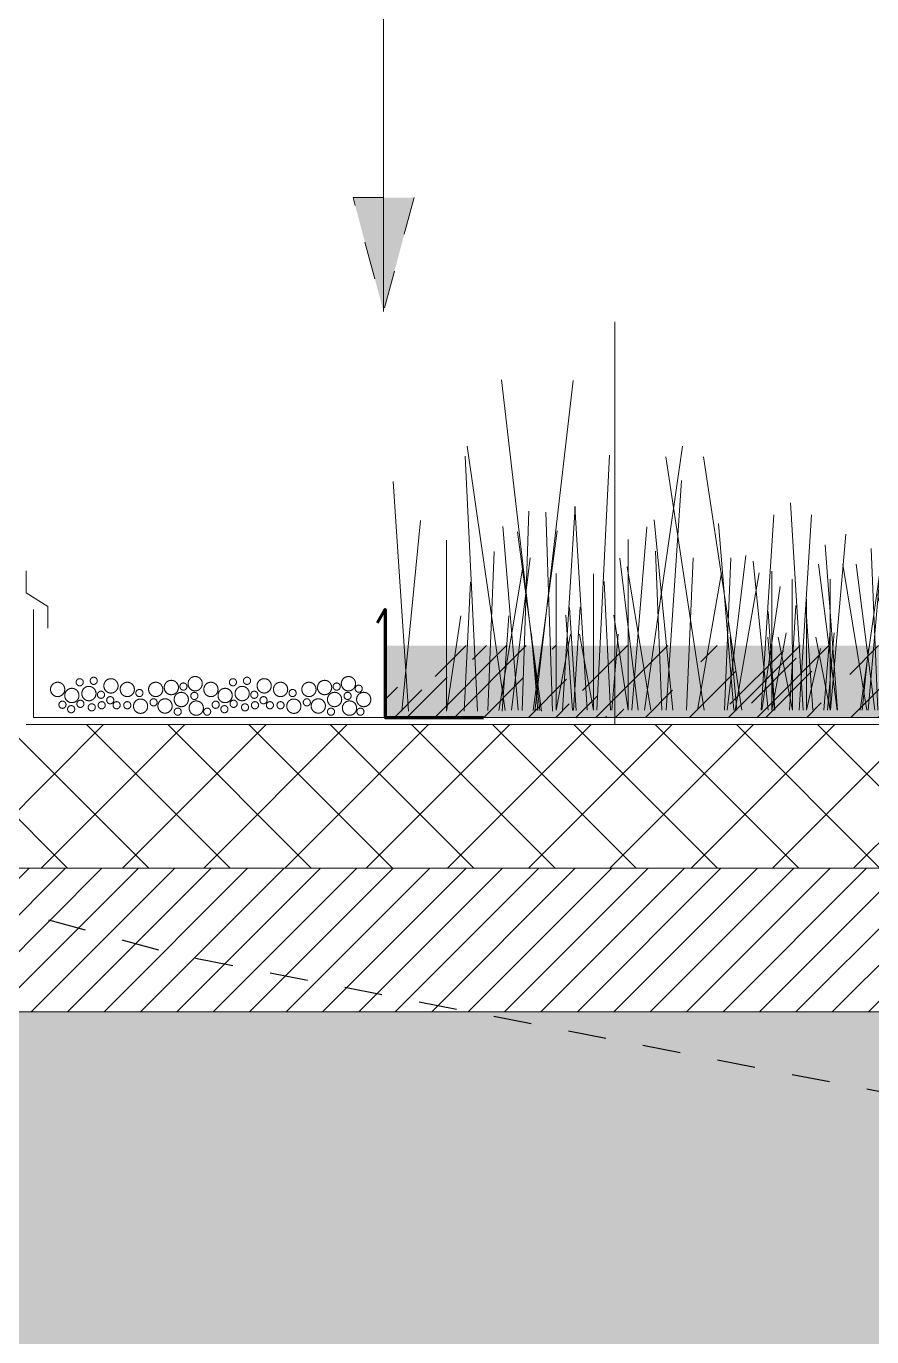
# Model space of a CAD drawing. Header units: centimetres. Extents: x -6341 to 23117, y -10090 to 8065.
# Drawn here: x 7638.5 to 7756.3, y -6057.7 to -5875.2 of the extents above; entities that cross this region are included whole.
import ezdxf

# ---------------------------------------------------------------- set-up
doc = ezdxf.new("R2010")
doc.units = ezdxf.units.CM
doc.header["$LTSCALE"] = 12.7
doc.linetypes.add('VW-01', pattern=[0.83312, 0.41656, -0.41656])
doc.layers.add('B Général', color=7, linetype='Continuous', lineweight=5)

# ---------------------------------------------------------------- blocks, each defined once
blk = doc.blocks.new('Groupe-509-1')
at = {"layer": 'B Général', "lineweight": 5}
for p, q in [((7724.59, -5970.43), (7729.91, -5933.66)), ((7716.62, -5970.43), (7714.88, -5942.07)), ((7706.98, -5970.42), (7704.86, -5944.87)), ((7727.02, -5970.43), (7726.11, -5948.31)), ((7706.07, -5970.42), (7708.65, -5949.24)), ((7712.29, -5970.43), (7712.29, -5951.42)), ((7725.5, -5970.43), (7722.16, -5950.49)), ((7714.72, -5970.43), (7715.63, -5956.09)), ((7712.29, -5970.43), (7714.27, -5959.83)), ((7720.04, -5970.43), (7720.95, -5959.83))]:
    blk.add_line(p, q, dxfattribs=at)
blk = doc.blocks.new('Groupe-510-1')
at = {"layer": 'B Général', "lineweight": 5}
for p, q in [((7709.33, -5970.58), (7714.64, -5924.54)), ((7701.36, -5970.58), (7699.61, -5935.07)), ((7691.71, -5970.58), (7689.59, -5938.58)), ((7711.76, -5970.58), (7710.85, -5942.88)), ((7690.8, -5970.58), (7693.39, -5944.04)), ((7710.24, -5970.58), (7706.9, -5945.61)), ((7697.03, -5970.58), (7697.03, -5946.78)), ((7699.46, -5970.58), (7700.37, -5952.63)), ((7697.03, -5970.58), (7699, -5957.31)), ((7704.77, -5970.58), (7705.68, -5957.31))]:
    blk.add_line(p, q, dxfattribs=at)
blk = doc.blocks.new('Groupe-511-1')
at = {"layer": 'B Général'}
for name in ['Groupe-510-1', 'Groupe-509-1']:
    blk.add_blockref(name, (0, 0), dxfattribs=at)
blk = doc.blocks.new('Groupe-512-1')
at = {"layer": 'B Général', "lineweight": 5}
for p, q in [((7759.45, -5970.44), (7764.77, -5940.57)), ((7751.48, -5970.44), (7749.74, -5947.4)), ((7741.84, -5970.43), (7739.72, -5949.67)), ((7740.93, -5970.43), (7743.51, -5953.22)), ((7761.88, -5970.44), (7760.97, -5952.46)), ((7747.16, -5970.43), (7747.16, -5954.99)), ((7760.37, -5970.44), (7757.03, -5954.24)), ((7749.59, -5970.44), (7750.5, -5958.79)), ((7747.16, -5970.43), (7749.13, -5961.83)), ((7754.9, -5970.44), (7755.81, -5961.83))]:
    blk.add_line(p, q, dxfattribs=at)
blk = doc.blocks.new('Groupe-513-1')
at = {"layer": 'B Général', "lineweight": 5}
for p, q in [((7754.65, -5970.44), (7759.96, -5933.03)), ((7746.68, -5970.43), (7744.93, -5941.59)), ((7737.03, -5970.43), (7734.91, -5944.44)), ((7757.08, -5970.44), (7756.17, -5947.93)), ((7736.12, -5970.43), (7738.71, -5948.88)), ((7755.56, -5970.44), (7752.22, -5950.15)), ((7742.35, -5970.43), (7742.35, -5951.1)), ((7744.78, -5970.43), (7745.69, -5955.85)), ((7742.35, -5970.43), (7744.32, -5959.66)), ((7750.09, -5970.44), (7751, -5959.66))]:
    blk.add_line(p, q, dxfattribs=at)
blk = doc.blocks.new('Groupe-514-1')
at = {"layer": 'B Général'}
for name in ['Groupe-513-1', 'Groupe-512-1']:
    blk.add_blockref(name, (0, 0), dxfattribs=at)
blk = doc.blocks.new('Groupe-515-1')
at = {"layer": 'B Général'}
for name in ['Groupe-511-1', 'Groupe-514-1']:
    blk.add_blockref(name, (0, 0), dxfattribs=at)
blk = doc.blocks.new('Groupe-516-1')
at = {"layer": 'B Général'}
blk.add_blockref('Groupe-515-1', (0, 0), dxfattribs=at)
blk = doc.blocks.new('Groupe-517-1')
at = {"layer": 'B Général', "lineweight": 5}
for p, q in [((7705.2, -5970.46), (7699.89, -5933.69)), ((7713.17, -5970.46), (7714.92, -5942.1)), ((7722.82, -5970.45), (7724.94, -5944.9)), ((7702.77, -5970.46), (7703.68, -5948.33)), ((7723.73, -5970.45), (7721.14, -5949.26)), ((7704.29, -5970.46), (7707.63, -5950.51)), ((7717.5, -5970.45), (7717.5, -5951.45)), ((7715.07, -5970.46), (7714.16, -5956.12)), ((7709.76, -5970.46), (7708.85, -5959.86)), ((7717.5, -5970.45), (7715.53, -5959.86))]:
    blk.add_line(p, q, dxfattribs=at)
blk = doc.blocks.new('Groupe-518-1')
at = {"layer": 'B Général', "lineweight": 5}
for p, q in [((7710.01, -5970.46), (7704.69, -5924.42)), ((7717.98, -5970.45), (7719.72, -5934.95)), ((7727.62, -5970.45), (7729.75, -5938.45)), ((7707.58, -5970.46), (7708.49, -5942.75)), ((7728.53, -5970.45), (7725.95, -5943.92)), ((7709.1, -5970.46), (7712.44, -5945.48)), ((7722.31, -5970.45), (7722.31, -5946.65)), ((7719.88, -5970.45), (7718.97, -5952.51)), ((7714.57, -5970.46), (7713.65, -5957.19)), ((7722.31, -5970.45), (7720.33, -5957.19))]:
    blk.add_line(p, q, dxfattribs=at)
blk = doc.blocks.new('Groupe-519-1')
at = {"layer": 'B Général', "lineweight": 5}
for p, q in [((7732.89, -5970.45), (7727.57, -5935.18)), ((7740.86, -5970.45), (7742.6, -5943.24)), ((7750.5, -5970.44), (7752.62, -5945.93)), ((7730.46, -5970.45), (7731.37, -5949.22)), ((7751.41, -5970.44), (7748.83, -5950.12)), ((7731.98, -5970.45), (7735.31, -5951.32)), ((7745.19, -5970.45), (7745.18, -5952.21)), ((7742.76, -5970.45), (7741.84, -5956.7)), ((7737.44, -5970.45), (7736.53, -5960.28)), ((7745.19, -5970.45), (7743.21, -5960.28))]:
    blk.add_line(p, q, dxfattribs=at)
blk = doc.blocks.new('Groupe-520-1')
at = {"layer": 'B Général', "lineweight": 5}
for p, q in [((7732.89, -5970.45), (7727.57, -5935.18)), ((7740.86, -5970.45), (7742.6, -5943.24)), ((7750.5, -5970.44), (7752.62, -5945.93)), ((7730.46, -5970.45), (7731.37, -5949.22)), ((7751.41, -5970.44), (7748.83, -5950.12)), ((7731.98, -5970.45), (7735.31, -5951.32)), ((7745.19, -5970.45), (7745.18, -5952.21)), ((7742.76, -5970.45), (7741.84, -5956.7)), ((7737.44, -5970.45), (7736.53, -5960.28)), ((7745.19, -5970.45), (7743.21, -5960.28))]:
    blk.add_line(p, q, dxfattribs=at)
blk = doc.blocks.new('Groupe-521-1')
at = {"layer": 'B Général', "lineweight": 5}
for p, q in [((7738.15, -5970.45), (7732.83, -5935.17)), ((7746.12, -5970.45), (7747.87, -5943.24)), ((7755.76, -5970.44), (7757.89, -5945.93)), ((7735.72, -5970.45), (7736.63, -5949.22)), ((7756.67, -5970.44), (7754.09, -5950.11)), ((7737.24, -5970.45), (7740.58, -5951.31)), ((7750.45, -5970.44), (7750.45, -5952.21)), ((7748.02, -5970.44), (7747.11, -5956.69)), ((7742.71, -5970.45), (7741.79, -5960.28)), ((7750.45, -5970.44), (7748.47, -5960.28))]:
    blk.add_line(p, q, dxfattribs=at)
blk = doc.blocks.new('Groupe-522-1')
at = {"layer": 'B Général'}
for name in ['Groupe-518-1', 'Groupe-517-1', 'Groupe-519-1', 'Groupe-520-1', 'Groupe-521-1']:
    blk.add_blockref(name, (0, 0), dxfattribs=at)
blk = doc.blocks.new('Groupe-523-1')
at = {"layer": 'B Général'}
blk.add_blockref('Groupe-522-1', (0, 0), dxfattribs=at)
blk = doc.blocks.new('Groupe-524-1')
at = {"layer": 'B Général'}
blk.add_blockref('Groupe-523-1', (0, 0), dxfattribs=at)
blk = doc.blocks.new('Groupe-525-1')
at = {"layer": 'B Général'}
for name in ['Groupe-516-1', 'Groupe-524-1']:
    blk.add_blockref(name, (0, 0), dxfattribs=at)
blk = doc.blocks.new('Groupe-526-1')
at = {"layer": 'B Général', "color": 7, "linetype": 'Continuous', "lineweight": 5}
for points in [[(7643.36, -5966.68), (7643.13, -5966.55), (7642.6, -5966.55), (7642.14, -5966.81), (7641.87, -5967.28), (7641.87, -5967.81), (7642.14, -5968.28), (7642.6, -5968.55), (7643.13, -5968.55), (7643.59, -5968.28), (7643.85, -5967.81), (7643.85, -5967.28), (7643.59, -5966.81), (7643.36, -5966.68)], [(7646.18, -5966.11), (7646.06, -5966.05), (7645.8, -5966.05), (7645.57, -5966.18), (7645.44, -5966.41), (7645.44, -5966.68), (7645.57, -5966.91), (7645.8, -5967.05), (7646.06, -5967.05), (7646.29, -5966.91), (7646.43, -5966.68), (7646.43, -5966.41), (7646.29, -5966.18), (7646.18, -5966.11)], [(7648.14, -5965.91), (7648.02, -5965.85), (7647.76, -5965.85), (7647.53, -5965.98), (7647.4, -5966.21), (7647.4, -5966.48), (7647.53, -5966.71), (7647.76, -5966.85), (7648.02, -5966.85), (7648.25, -5966.71), (7648.38, -5966.48), (7648.38, -5966.21), (7648.25, -5965.98), (7648.14, -5965.91)], [(7650.78, -5966.18), (7650.55, -5966.05), (7650.02, -5966.05), (7649.56, -5966.31), (7649.3, -5966.78), (7649.3, -5967.31), (7649.56, -5967.78), (7650.02, -5968.05), (7650.55, -5968.05), (7651.01, -5967.78), (7651.28, -5967.31), (7651.28, -5966.78), (7651.01, -5966.31), (7650.78, -5966.18)], [(7653.06, -5966.68), (7652.83, -5966.55), (7652.3, -5966.55), (7651.84, -5966.81), (7651.57, -5967.28), (7651.57, -5967.81), (7651.84, -5968.28), (7652.3, -5968.55), (7652.83, -5968.55), (7653.29, -5968.28), (7653.55, -5967.81), (7653.55, -5967.28), (7653.29, -5966.81), (7653.06, -5966.68)], [(7657.02, -5966.68), (7656.79, -5966.55), (7656.26, -5966.55), (7655.8, -5966.81), (7655.53, -5967.28), (7655.53, -5967.81), (7655.8, -5968.28), (7656.26, -5968.55), (7656.79, -5968.55), (7657.25, -5968.28), (7657.51, -5967.81), (7657.51, -5967.28), (7657.25, -5966.81), (7657.02, -5966.68)], [(7659.19, -5966.41), (7658.96, -5966.28), (7658.43, -5966.28), (7657.97, -5966.55), (7657.71, -5967.01), (7657.71, -5967.55), (7657.97, -5968.01), (7658.43, -5968.28), (7658.96, -5968.28), (7659.42, -5968.01), (7659.69, -5967.55), (7659.69, -5967.01), (7659.42, -5966.55), (7659.19, -5966.41)], [(7660.63, -5966.71), (7660.51, -5966.65), (7660.25, -5966.65), (7660.02, -5966.78), (7659.89, -5967.01), (7659.89, -5967.28), (7660.02, -5967.51), (7660.25, -5967.65), (7660.51, -5967.65), (7660.74, -5967.51), (7660.88, -5967.28), (7660.88, -5967.01), (7660.74, -5966.78), (7660.63, -5966.71)], [(7662.51, -5965.88), (7662.28, -5965.75), (7661.75, -5965.75), (7661.29, -5966.01), (7661.03, -5966.48), (7661.03, -5967.01), (7661.29, -5967.48), (7661.75, -5967.75), (7662.28, -5967.75), (7662.74, -5967.48), (7663.01, -5967.01), (7663.01, -5966.48), (7662.74, -5966.01), (7662.51, -5965.88)], [(7664.7, -5966.68), (7664.47, -5966.55), (7663.94, -5966.55), (7663.48, -5966.81), (7663.22, -5967.28), (7663.22, -5967.81), (7663.48, -5968.28), (7663.94, -5968.55), (7664.47, -5968.55), (7664.93, -5968.28), (7665.2, -5967.81), (7665.2, -5967.28), (7664.93, -5966.81), (7664.7, -5966.68)], [(7667.52, -5966.11), (7667.41, -5966.05), (7667.14, -5966.05), (7666.91, -5966.18), (7666.78, -5966.41), (7666.78, -5966.68), (7666.91, -5966.91), (7667.14, -5967.05), (7667.41, -5967.05), (7667.64, -5966.91), (7667.77, -5966.68), (7667.77, -5966.41), (7667.64, -5966.18), (7667.52, -5966.11)], [(7669.48, -5965.91), (7669.37, -5965.85), (7669.1, -5965.85), (7668.87, -5965.98), (7668.74, -5966.21), (7668.74, -5966.48), (7668.87, -5966.71), (7669.1, -5966.85), (7669.37, -5966.85), (7669.6, -5966.71), (7669.73, -5966.48), (7669.73, -5966.21), (7669.6, -5965.98), (7669.48, -5965.91)], [(7672.12, -5966.18), (7671.89, -5966.05), (7671.36, -5966.05), (7670.91, -5966.31), (7670.64, -5966.78), (7670.64, -5967.31), (7670.91, -5967.78), (7671.36, -5968.05), (7671.89, -5968.05), (7672.35, -5967.78), (7672.62, -5967.31), (7672.62, -5966.78), (7672.35, -5966.31), (7672.12, -5966.18)], [(7674.4, -5966.68), (7674.17, -5966.55), (7673.64, -5966.55), (7673.18, -5966.81), (7672.92, -5967.28), (7672.92, -5967.81), (7673.18, -5968.28), (7673.64, -5968.55), (7674.17, -5968.55), (7674.63, -5968.28), (7674.9, -5967.81), (7674.9, -5967.28), (7674.63, -5966.81), (7674.4, -5966.68)], [(7678.36, -5966.68), (7678.13, -5966.55), (7677.6, -5966.55), (7677.14, -5966.81), (7676.87, -5967.28), (7676.87, -5967.81), (7677.14, -5968.28), (7677.6, -5968.55), (7678.13, -5968.55), (7678.59, -5968.28), (7678.85, -5967.81), (7678.85, -5967.28), (7678.59, -5966.81), (7678.36, -5966.68)], [(7680.54, -5966.41), (7680.31, -5966.28), (7679.78, -5966.28), (7679.32, -5966.55), (7679.05, -5967.01), (7679.05, -5967.55), (7679.32, -5968.01), (7679.78, -5968.28), (7680.31, -5968.28), (7680.77, -5968.01), (7681.03, -5967.55), (7681.03, -5967.01), (7680.77, -5966.55), (7680.54, -5966.41)], [(7681.97, -5966.71), (7681.86, -5966.65), (7681.59, -5966.65), (7681.36, -5966.78), (7681.23, -5967.01), (7681.23, -5967.28), (7681.36, -5967.51), (7681.59, -5967.65), (7681.86, -5967.65), (7682.09, -5967.51), (7682.22, -5967.28), (7682.22, -5967.01), (7682.09, -5966.78), (7681.97, -5966.71)], [(7683.86, -5965.88), (7683.63, -5965.75), (7683.1, -5965.75), (7682.64, -5966.01), (7682.37, -5966.48), (7682.37, -5967.01), (7682.64, -5967.48), (7683.1, -5967.75), (7683.63, -5967.75), (7684.09, -5967.48), (7684.35, -5967.01), (7684.35, -5966.48), (7684.09, -5966.01), (7683.86, -5965.88)], [(7645.34, -5967.53), (7645.11, -5967.39), (7644.58, -5967.39), (7644.12, -5967.66), (7643.85, -5968.12), (7643.85, -5968.66), (7644.12, -5969.12), (7644.58, -5969.39), (7645.11, -5969.39), (7645.57, -5969.12), (7645.83, -5968.66), (7645.83, -5968.12), (7645.57, -5967.66), (7645.34, -5967.53)], [(7647.71, -5967.26), (7647.48, -5967.12), (7646.95, -5967.12), (7646.49, -5967.39), (7646.23, -5967.85), (7646.23, -5968.39), (7646.49, -5968.85), (7646.95, -5969.12), (7647.48, -5969.12), (7647.94, -5968.85), (7648.21, -5968.39), (7648.21, -5967.85), (7647.94, -5967.39), (7647.71, -5967.26)], [(7649.15, -5967.86), (7649.03, -5967.79), (7648.77, -5967.79), (7648.54, -5967.93), (7648.41, -5968.16), (7648.41, -5968.43), (7648.54, -5968.66), (7648.77, -5968.79), (7649.03, -5968.79), (7649.26, -5968.66), (7649.4, -5968.43), (7649.4, -5968.16), (7649.26, -5967.93), (7649.15, -5967.86)], [(7650.43, -5968.61), (7650.32, -5968.55), (7650.05, -5968.55), (7649.83, -5968.68), (7649.69, -5968.91), (7649.69, -5969.18), (7649.83, -5969.41), (7650.05, -5969.55), (7650.32, -5969.55), (7650.55, -5969.41), (7650.68, -5969.18), (7650.68, -5968.91), (7650.55, -5968.68), (7650.43, -5968.61)], [(7654.49, -5967.61), (7654.38, -5967.55), (7654.11, -5967.55), (7653.88, -5967.68), (7653.75, -5967.91), (7653.75, -5968.18), (7653.88, -5968.41), (7654.11, -5968.55), (7654.38, -5968.55), (7654.61, -5968.41), (7654.74, -5968.18), (7654.74, -5967.91), (7654.61, -5967.68), (7654.49, -5967.61)], [(7660.58, -5968.08), (7660.35, -5967.95), (7659.82, -5967.95), (7659.36, -5968.21), (7659.09, -5968.68), (7659.09, -5969.21), (7659.36, -5969.68), (7659.82, -5969.95), (7660.35, -5969.95), (7660.81, -5969.68), (7661.07, -5969.21), (7661.07, -5968.68), (7660.81, -5968.21), (7660.58, -5968.08)], [(7662.15, -5968.01), (7662.03, -5967.95), (7661.77, -5967.95), (7661.54, -5968.08), (7661.41, -5968.31), (7661.41, -5968.58), (7661.54, -5968.81), (7661.77, -5968.95), (7662.03, -5968.95), (7662.26, -5968.81), (7662.4, -5968.58), (7662.4, -5968.31), (7662.26, -5968.08), (7662.15, -5968.01)], [(7666.68, -5967.53), (7666.45, -5967.39), (7665.92, -5967.39), (7665.46, -5967.66), (7665.2, -5968.12), (7665.2, -5968.66), (7665.46, -5969.12), (7665.92, -5969.39), (7666.45, -5969.39), (7666.91, -5969.12), (7667.18, -5968.66), (7667.18, -5968.12), (7666.91, -5967.66), (7666.68, -5967.53)], [(7669.06, -5967.26), (7668.83, -5967.12), (7668.3, -5967.12), (7667.84, -5967.39), (7667.57, -5967.85), (7667.57, -5968.39), (7667.84, -5968.85), (7668.3, -5969.12), (7668.83, -5969.12), (7669.29, -5968.85), (7669.55, -5968.39), (7669.55, -5967.85), (7669.29, -5967.39), (7669.06, -5967.26)], [(7670.49, -5967.86), (7670.38, -5967.79), (7670.11, -5967.79), (7669.88, -5967.93), (7669.75, -5968.16), (7669.75, -5968.43), (7669.88, -5968.66), (7670.11, -5968.79), (7670.38, -5968.79), (7670.61, -5968.66), (7670.74, -5968.43), (7670.74, -5968.16), (7670.61, -5967.93), (7670.49, -5967.86)], [(7671.78, -5968.61), (7671.66, -5968.55), (7671.4, -5968.55), (7671.17, -5968.68), (7671.04, -5968.91), (7671.04, -5969.18), (7671.17, -5969.41), (7671.4, -5969.55), (7671.66, -5969.55), (7671.89, -5969.41), (7672.03, -5969.18), (7672.03, -5968.91), (7671.89, -5968.68), (7671.78, -5968.61)], [(7675.84, -5967.61), (7675.72, -5967.55), (7675.46, -5967.55), (7675.23, -5967.68), (7675.09, -5967.91), (7675.09, -5968.18), (7675.23, -5968.41), (7675.46, -5968.55), (7675.72, -5968.55), (7675.95, -5968.41), (7676.08, -5968.18), (7676.08, -5967.91), (7675.95, -5967.68), (7675.84, -5967.61)], [(7681.92, -5968.08), (7681.69, -5967.95), (7681.16, -5967.95), (7680.7, -5968.21), (7680.44, -5968.68), (7680.44, -5969.21), (7680.7, -5969.68), (7681.16, -5969.95), (7681.69, -5969.95), (7682.15, -5969.68), (7682.42, -5969.21), (7682.42, -5968.68), (7682.15, -5968.21), (7681.92, -5968.08)], [(7683.49, -5968.01), (7683.38, -5967.95), (7683.11, -5967.95), (7682.88, -5968.08), (7682.75, -5968.31), (7682.75, -5968.58), (7682.88, -5968.81), (7683.11, -5968.95), (7683.38, -5968.95), (7683.61, -5968.81), (7683.74, -5968.58), (7683.74, -5968.31), (7683.61, -5968.08), (7683.49, -5968.01)], [(7685.04, -5967.01), (7684.92, -5966.95), (7684.66, -5966.95), (7684.43, -5967.08), (7684.3, -5967.31), (7684.3, -5967.58), (7684.43, -5967.81), (7684.66, -5967.95), (7684.92, -5967.95), (7685.15, -5967.81), (7685.29, -5967.58), (7685.29, -5967.31), (7685.15, -5967.08), (7685.04, -5967.01)], [(7685.99, -5968.08), (7685.76, -5967.95), (7685.23, -5967.95), (7684.77, -5968.21), (7684.5, -5968.68), (7684.5, -5969.21), (7684.77, -5969.68), (7685.23, -5969.95), (7685.76, -5969.95), (7686.22, -5969.68), (7686.48, -5969.21), (7686.48, -5968.68), (7686.22, -5968.21), (7685.99, -5968.08)], [(7643.78, -5969.25), (7643.67, -5969.18), (7643.4, -5969.18), (7643.17, -5969.31), (7643.04, -5969.55), (7643.04, -5969.81), (7643.17, -5970.05), (7643.4, -5970.18), (7643.67, -5970.18), (7643.9, -5970.05), (7644.03, -5969.81), (7644.03, -5969.55), (7643.9, -5969.31), (7643.78, -5969.25)], [(7644.99, -5969.86), (7644.88, -5969.8), (7644.61, -5969.8), (7644.38, -5969.93), (7644.25, -5970.16), (7644.25, -5970.43), (7644.38, -5970.66), (7644.61, -5970.8), (7644.88, -5970.8), (7645.11, -5970.66), (7645.24, -5970.43), (7645.24, -5970.16), (7645.11, -5969.93), (7644.99, -5969.86)], [(7646.28, -5969.11), (7646.16, -5969.05), (7645.9, -5969.05), (7645.67, -5969.18), (7645.54, -5969.41), (7645.54, -5969.68), (7645.67, -5969.91), (7645.9, -5970.05), (7646.16, -5970.05), (7646.39, -5969.91), (7646.53, -5969.68), (7646.53, -5969.41), (7646.39, -5969.18), (7646.28, -5969.11)], [(7647.86, -5969.61), (7647.75, -5969.55), (7647.48, -5969.55), (7647.25, -5969.68), (7647.12, -5969.91), (7647.12, -5970.18), (7647.25, -5970.41), (7647.48, -5970.55), (7647.75, -5970.55), (7647.98, -5970.41), (7648.11, -5970.18), (7648.11, -5969.91), (7647.98, -5969.68), (7647.86, -5969.61)], [(7649.25, -5969.31), (7649.13, -5969.25), (7648.87, -5969.25), (7648.64, -5969.38), (7648.5, -5969.61), (7648.5, -5969.88), (7648.64, -5970.11), (7648.87, -5970.25), (7649.13, -5970.25), (7649.36, -5970.11), (7649.49, -5969.88), (7649.49, -5969.61), (7649.36, -5969.38), (7649.25, -5969.31)], [(7651.33, -5969.31), (7651.21, -5969.25), (7650.95, -5969.25), (7650.72, -5969.38), (7650.58, -5969.61), (7650.58, -5969.88), (7650.72, -5970.11), (7650.95, -5970.25), (7651.21, -5970.25), (7651.44, -5970.11), (7651.57, -5969.88), (7651.57, -5969.61), (7651.44, -5969.38), (7651.33, -5969.31)], [(7652.81, -5969.31), (7652.69, -5969.25), (7652.43, -5969.25), (7652.2, -5969.38), (7652.07, -5969.61), (7652.07, -5969.88), (7652.2, -5970.11), (7652.43, -5970.25), (7652.69, -5970.25), (7652.92, -5970.11), (7653.06, -5969.88), (7653.06, -5969.61), (7652.92, -5969.38), (7652.81, -5969.31)], [(7654.91, -5969.02), (7654.68, -5968.88), (7654.15, -5968.88), (7653.69, -5969.15), (7653.43, -5969.62), (7653.43, -5970.15), (7653.69, -5970.62), (7654.15, -5970.88), (7654.68, -5970.88), (7655.14, -5970.62), (7655.4, -5970.15), (7655.4, -5969.62), (7655.14, -5969.15), (7654.91, -5969.02)], [(7656.47, -5968.91), (7656.36, -5968.85), (7656.09, -5968.85), (7655.86, -5968.98), (7655.73, -5969.21), (7655.73, -5969.48), (7655.86, -5969.71), (7656.09, -5969.85), (7656.36, -5969.85), (7656.59, -5969.71), (7656.72, -5969.48), (7656.72, -5969.21), (7656.59, -5968.98), (7656.47, -5968.91)], [(7658.31, -5968.98), (7658.08, -5968.85), (7657.55, -5968.85), (7657.09, -5969.11), (7656.83, -5969.58), (7656.83, -5970.11), (7657.09, -5970.58), (7657.55, -5970.85), (7658.08, -5970.85), (7658.54, -5970.58), (7658.81, -5970.11), (7658.81, -5969.58), (7658.54, -5969.11), (7658.31, -5968.98)], [(7659.84, -5970.21), (7659.72, -5970.15), (7659.46, -5970.15), (7659.23, -5970.28), (7659.09, -5970.51), (7659.09, -5970.78), (7659.23, -5971.01), (7659.46, -5971.15), (7659.72, -5971.15), (7659.95, -5971.01), (7660.08, -5970.78), (7660.08, -5970.51), (7659.95, -5970.28), (7659.84, -5970.21)], [(7662.66, -5969.28), (7662.43, -5969.15), (7661.9, -5969.15), (7661.45, -5969.41), (7661.18, -5969.88), (7661.18, -5970.41), (7661.45, -5970.88), (7661.9, -5971.15), (7662.43, -5971.15), (7662.89, -5970.88), (7663.16, -5970.41), (7663.16, -5969.88), (7662.89, -5969.41), (7662.66, -5969.28)], [(7663.93, -5970.21), (7663.82, -5970.15), (7663.55, -5970.15), (7663.33, -5970.28), (7663.19, -5970.51), (7663.19, -5970.78), (7663.33, -5971.01), (7663.55, -5971.15), (7663.82, -5971.15), (7664.05, -5971.01), (7664.18, -5970.78), (7664.18, -5970.51), (7664.05, -5970.28), (7663.93, -5970.21)], [(7665.12, -5969.25), (7665.01, -5969.18), (7664.74, -5969.18), (7664.51, -5969.31), (7664.38, -5969.55), (7664.38, -5969.81), (7664.51, -5970.05), (7664.74, -5970.18), (7665.01, -5970.18), (7665.24, -5970.05), (7665.37, -5969.81), (7665.37, -5969.55), (7665.24, -5969.31), (7665.12, -5969.25)], [(7666.34, -5969.86), (7666.22, -5969.8), (7665.96, -5969.8), (7665.73, -5969.93), (7665.59, -5970.16), (7665.59, -5970.43), (7665.73, -5970.66), (7665.96, -5970.8), (7666.22, -5970.8), (7666.45, -5970.66), (7666.58, -5970.43), (7666.58, -5970.16), (7666.45, -5969.93), (7666.34, -5969.86)], [(7667.62, -5969.11), (7667.51, -5969.05), (7667.24, -5969.05), (7667.01, -5969.18), (7666.88, -5969.41), (7666.88, -5969.68), (7667.01, -5969.91), (7667.24, -5970.05), (7667.51, -5970.05), (7667.74, -5969.91), (7667.87, -5969.68), (7667.87, -5969.41), (7667.74, -5969.18), (7667.62, -5969.11)], [(7669.21, -5969.61), (7669.09, -5969.55), (7668.83, -5969.55), (7668.6, -5969.68), (7668.46, -5969.91), (7668.46, -5970.18), (7668.6, -5970.41), (7668.83, -5970.55), (7669.09, -5970.55), (7669.32, -5970.41), (7669.45, -5970.18), (7669.45, -5969.91), (7669.32, -5969.68), (7669.21, -5969.61)], [(7670.59, -5969.31), (7670.48, -5969.25), (7670.21, -5969.25), (7669.98, -5969.38), (7669.85, -5969.61), (7669.85, -5969.88), (7669.98, -5970.11), (7670.21, -5970.25), (7670.48, -5970.25), (7670.71, -5970.11), (7670.84, -5969.88), (7670.84, -5969.61), (7670.71, -5969.38), (7670.59, -5969.31)], [(7672.67, -5969.31), (7672.55, -5969.25), (7672.29, -5969.25), (7672.06, -5969.38), (7671.93, -5969.61), (7671.93, -5969.88), (7672.06, -5970.11), (7672.29, -5970.25), (7672.55, -5970.25), (7672.78, -5970.11), (7672.92, -5969.88), (7672.92, -5969.61), (7672.78, -5969.38), (7672.67, -5969.31)], [(7674.15, -5969.31), (7674.04, -5969.25), (7673.77, -5969.25), (7673.54, -5969.38), (7673.41, -5969.61), (7673.41, -5969.88), (7673.54, -5970.11), (7673.77, -5970.25), (7674.04, -5970.25), (7674.27, -5970.11), (7674.4, -5969.88), (7674.4, -5969.61), (7674.27, -5969.38), (7674.15, -5969.31)], [(7676.25, -5969.02), (7676.02, -5968.88), (7675.49, -5968.88), (7675.03, -5969.15), (7674.77, -5969.62), (7674.77, -5970.15), (7675.03, -5970.62), (7675.49, -5970.88), (7676.02, -5970.88), (7676.48, -5970.62), (7676.75, -5970.15), (7676.75, -5969.62), (7676.48, -5969.15), (7676.25, -5969.02)], [(7677.81, -5968.91), (7677.7, -5968.85), (7677.43, -5968.85), (7677.21, -5968.98), (7677.07, -5969.21), (7677.07, -5969.48), (7677.21, -5969.71), (7677.43, -5969.85), (7677.7, -5969.85), (7677.93, -5969.71), (7678.06, -5969.48), (7678.06, -5969.21), (7677.93, -5968.98), (7677.81, -5968.91)], [(7679.66, -5968.98), (7679.43, -5968.85), (7678.9, -5968.85), (7678.44, -5969.11), (7678.17, -5969.58), (7678.17, -5970.11), (7678.44, -5970.58), (7678.9, -5970.85), (7679.43, -5970.85), (7679.89, -5970.58), (7680.15, -5970.11), (7680.15, -5969.58), (7679.89, -5969.11), (7679.66, -5968.98)], [(7681.18, -5970.21), (7681.06, -5970.15), (7680.8, -5970.15), (7680.57, -5970.28), (7680.44, -5970.51), (7680.44, -5970.78), (7680.57, -5971.01), (7680.8, -5971.15), (7681.06, -5971.15), (7681.29, -5971.01), (7681.43, -5970.78), (7681.43, -5970.51), (7681.29, -5970.28), (7681.18, -5970.21)], [(7684.01, -5969.28), (7683.78, -5969.15), (7683.25, -5969.15), (7682.79, -5969.41), (7682.52, -5969.88), (7682.52, -5970.41), (7682.79, -5970.88), (7683.25, -5971.15), (7683.78, -5971.15), (7684.24, -5970.88), (7684.5, -5970.41), (7684.5, -5969.88), (7684.24, -5969.41), (7684.01, -5969.28)], [(7685.28, -5970.21), (7685.16, -5970.15), (7684.9, -5970.15), (7684.67, -5970.28), (7684.54, -5970.51), (7684.54, -5970.78), (7684.67, -5971.01), (7684.9, -5971.15), (7685.16, -5971.15), (7685.39, -5971.01), (7685.53, -5970.78), (7685.53, -5970.51), (7685.39, -5970.28), (7685.28, -5970.21)]]:
    blk.add_open_spline(points, degree=2, dxfattribs=at)
blk = doc.blocks.new('Groupe-527-1')
at = {"layer": 'B Général', "linetype": 'Continuous', "lineweight": 0, "true_color": 0xcccccc}
blk.add_hatch(color=254, dxfattribs=at).paths.add_polyline_path([(8096.49, -5961.44), (8096.49, -5971.44), (7688.48, -5971.44), (7688.48, -5961.44)])
at = {"layer": 'B Général', "linetype": 'Continuous', "lineweight": 13}
h = blk.add_hatch(dxfattribs=at)
h.set_pattern_fill('H_HERBE', style=0, pattern_type=2)
h.set_pattern_definition([(45, (0, 0), (20.725694, -1.76389), [39.28862, -5.61266]), (45, (-3.197, -6.063), (-3.167054, -25.49614), [16.83798, -28.0633]), (45, (2.806, -2.806), (2.26485, -20.124226), [36.02605, -40.62512]), (45, (1.433, -6.945), (23.571755, 1.12269), [34.79849, -10.10279]), (45, (5.613, -5.613), (11.22532, -11.22532), [10.520934, -2.630233]), (45, (7.016, -7.016), (11.22532, -11.22532), [8.80745, -14.37005]), (45, (8.419, -8.419), (11.22532, -11.22532), []), (45, (0.165, -19.403), (11.22532, -11.22532), [59.62064, -48.78053])])
h.paths.add_polyline_path([(8096.49, -5961.44), (8096.49, -5971.44), (7688.48, -5971.44), (7688.48, -5961.44)])
at = {"layer": 'B Général', "lineweight": 13, "flags": 128}
blk.add_lwpolyline([(7641.48, -5959.02), (7641.48, -5956.02), (7638.48, -5954.12), (7638.48, -5951.02)], dxfattribs=at)
at = {"layer": 'B Général', "color": 150, "lineweight": 18, "true_color": 0x007fff, "flags": 128}
blk.add_lwpolyline([(8097.49, -5956.44), (8097.49, -5971.44), (7639.48, -5971.44), (7639.48, -5956.44)], dxfattribs=at)
at = {"layer": 'B Général', "flags": 128}
blk.add_lwpolyline([(8096.49, -5961.44), (8096.49, -5971.44), (7688.48, -5971.44), (7688.48, -5961.44)], dxfattribs=at)
at = {"layer": 'B Général', "color": 7}
for name in ['Groupe-525-1', 'Groupe-526-1']:
    blk.add_blockref(name, (0, 0), dxfattribs=at)
blk = doc.blocks.new('Groupe-535-1')
at = {"layer": 'B Général', "color": 7, "linetype": 'Continuous', "lineweight": 70, "flags": 128}
blk.add_lwpolyline([(7687.42, -5958.28), (7688.48, -5956.44), (7688.48, -5971.44), (7702.18, -5971.44)], dxfattribs=at)
at = {"layer": 'B Général', "color": 7}
blk.add_blockref('Groupe-527-1', (0, 0), dxfattribs=at)

msp = doc.modelspace()

# ---------------------------------------------------------------- hatches: boundary and pattern name
at = {"layer": 'B Général', "linetype": 'Continuous', "lineweight": 0, "true_color": 0xbbbbbb}
msp.add_hatch(color=9, dxfattribs=at).paths.add_polyline_path([(8418.48, -6024.37), (8418.48, -6012.44), (7604.48, -6012.44), (7604.48, -5727.37), (5020.97, -5727.37), (5020.97, -6587.37), (7066.16, -6587.37), (7066.81, -6887.37), (11940.45, -6887.37), (11940.45, -6578.37), (11450.34, -6578.37), (11450.34, -6610.37), (11432.34, -6610.37), (11432.34, -6319.37), (9040.48, -6319.37), (9040.48, -6024.37)])
at = {"layer": 'B Général', "linetype": 'Continuous', "lineweight": 0}
msp.add_hatch(color=7, dxfattribs=at).paths.add_polyline_path([(7692.51, -5899.07), (7688.26, -5914.94), (7684, -5899.07)])
at = {"layer": 'B Général', "linetype": 'Continuous', "lineweight": 5, "true_color": 0x808080}
h = msp.add_hatch(dxfattribs=at)
h.set_pattern_fill('02_ISOLANT', color=8, angle=180, style=0, pattern_type=2)
h.set_pattern_definition([(225, (0, 0), (5.656854, -5.656854), []), (315, (0, 0), (-5.656854, -5.656854), [])])
h.paths.add_polyline_path([(8098.48, -5992.44), (8098.48, -5972.44), (7638.48, -5972.44), (7621.48, -5992.44)])
at = {"layer": 'B Général', "linetype": 'Continuous', "lineweight": 5}
h = msp.add_hatch(dxfattribs=at)
h.set_pattern_fill('50_BETON', style=0, pattern_type=2)
h.set_pattern_definition([(45, (0, 0), (2.4253472, -2.6458333), [])])
h.paths.add_polyline_path([(8098.48, -6012.44), (8098.48, -5992.44), (7621.48, -5992.44), (7604.48, -6012.44)])

# ---------------------------------------------------------------- linework, layer by layer
at = {"layer": 'B Général', "color": 7, "linetype": 'Continuous', "lineweight": 5}
for p, q in [((7688.26, -5843.31), (7688.26, -5914.94)), ((7720.48, -5916.37), (7720.48, -5972.44)), ((7638.48, -5972.44), (8098.48, -5972.44)), ((7638.48, -5972.44), (8098.48, -5972.44)), ((7621.48, -5992.44), (8098.48, -5992.44)), ((7604.48, -6012.44), (8098.48, -6012.44)), ((7604.48, -6012.44), (8098.48, -6012.44))]:
    msp.add_line(p, q, dxfattribs=at)
at = {"layer": 'B Général', "color": 1, "linetype": 'VW-01', "lineweight": 25, "true_color": 0xff0000, "flags": 128}
msp.add_lwpolyline([(6225.89, -5704.95), (7143.26, -5923.37), (7434.56, -5943.37), (7658.97, -6004.37), (8172.95, -6104.37), (9209.97, -6290.37), (9835.06, -6392.36), (10241.01, -6530.36), (10652.16, -6536.36), (11097.97, -6596.36), (11972.45, -6712.67)], dxfattribs=at)
at = {"layer": 'B Général', "color": 7, "linetype": 'VW-01', "lineweight": 5, "flags": 128}
msp.add_lwpolyline([(7692.51, -5899.07), (7688.26, -5914.94), (7684, -5899.07)], close=True, dxfattribs=at)

# ---------------------------------------------------------------- block references
at = {"layer": 'B Général', "color": 7}
msp.add_blockref('Groupe-535-1', (0, 0), dxfattribs=at)

doc.saveas('drawing.dxf')
